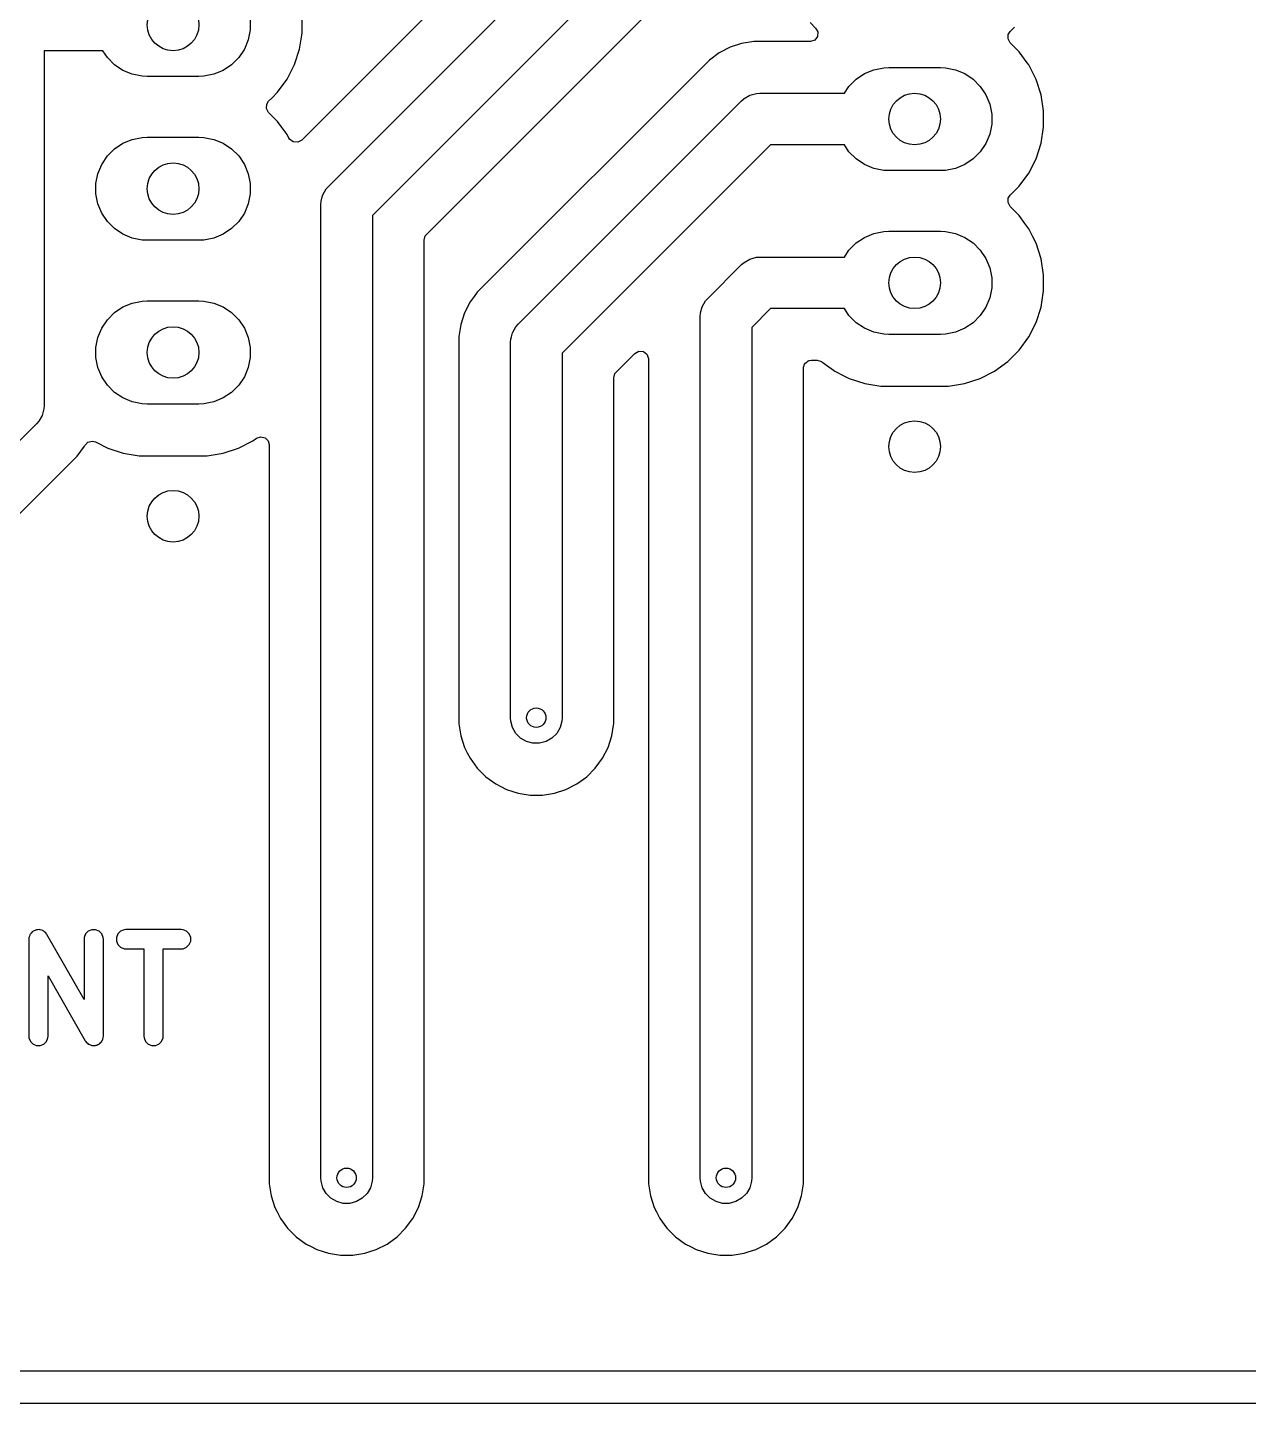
# Model space of a CAD drawing. Extents: x 44.5 to 133, y -119 to -55.5.
# Drawn here: x 88.74 to 107.68, y -119 to -97.66 of the extents above; entities that cross this region are included whole.
import ezdxf

# ---------------------------------------------------------------- set-up
doc = ezdxf.new("R2010")
doc.units = 0
doc.layers.add('BLACK', color=7, linetype='CONTINUOUS')

msp = doc.modelspace()

# ---------------------------------------------------------------- linework, layer by layer
at = {"layer": 'BLACK', "linetype": 'CONTINUOUS'}
for p, q in [((99.316223, -93.084312), (92.994362, -99.406173)), ((93.407957, -100.124657), (99.815457, -93.717158)), ((100.263985, -94.4), (94.0908, -100.573185)), ((94.927619, -100.868445), (100.559245, -95.236819)), ((93.0005, -97.745962), (93.0005, -97.494038)), ((92.196148, -97.698414), (92.165552, -97.852228)), ((92.196148, -97.541586), (92.196148, -97.698414)), ((100.879205, -97.582654), (100.96437, -97.667819)), ((100.96437, -97.667819), (100.997855, -97.729142)), ((100.997855, -97.729142), (100.992871, -97.798834)), ((103.952629, -97.766666), (103.98113, -97.722319)), ((103.98113, -97.722319), (104.050755, -97.652694)), ((92.165552, -97.852228), (92.105537, -97.997117)), ((92.96109, -97.994785), (93.0005, -97.745962)), ((99.817185, -97.909059), (99.637465, -97.967454)), ((100.003813, -97.8795), (99.817185, -97.909059)), ((100.876689, -97.8795), (100.003813, -97.8795)), ((100.885535, -97.879184), (100.876689, -97.8795)), ((100.950999, -97.854767), (100.885535, -97.879184)), ((100.992871, -97.798834), (100.950999, -97.854767)), ((103.947645, -97.836358), (103.952629, -97.766666)), ((103.98113, -97.897681), (103.947645, -97.836358)), ((104.120794, -98.037345), (103.98113, -97.897681)), ((89.909753, -98.02), (88.9983, -98.02)), ((88.9983, -98.02), (88.9983, -103.5242)), ((89.981592, -98.127515), (89.909753, -98.02)), ((90.092485, -98.238408), (89.981592, -98.127515)), ((92.018408, -98.127515), (91.907515, -98.238408)), ((92.105537, -97.997117), (92.018408, -98.127515)), ((92.883241, -98.234379), (92.96109, -97.994785)), ((99.4691, -98.05324), (99.316223, -98.164312)), ((99.637465, -97.967454), (99.4691, -98.05324)), ((104.120798, -98.03735), (104.120794, -98.037345)), ((104.2433, -98.205961), (104.120798, -98.03735)), ((90.222883, -98.325537), (90.092485, -98.238408)), ((90.367772, -98.385552), (90.222883, -98.325537)), ((91.777117, -98.325537), (91.632228, -98.385552)), ((91.907515, -98.238408), (91.777117, -98.325537)), ((92.76887, -98.458845), (92.883241, -98.234379)), ((99.316223, -98.164312), (95.71661, -101.763925)), ((101.592485, -98.461592), (101.722883, -98.374463)), ((101.722883, -98.374463), (101.867772, -98.314448)), ((101.867772, -98.314448), (102.021586, -98.283852)), ((102.021586, -98.283852), (102.1, -98.28)), ((102.1, -98.28), (102.9, -98.28)), ((102.9, -98.28), (102.978414, -98.283852)), ((102.978414, -98.283852), (103.132228, -98.314448)), ((103.132228, -98.314448), (103.277117, -98.374463)), ((103.277117, -98.374463), (103.407515, -98.461592)), ((104.26887, -98.241155), (104.2433, -98.205961)), ((104.341747, -98.384184), (104.26887, -98.241155)), ((90.521586, -98.416148), (90.367772, -98.385552)), ((90.6, -98.42), (90.521586, -98.416148)), ((91.4, -98.42), (90.6, -98.42)), ((91.478414, -98.416148), (91.4, -98.42)), ((91.632228, -98.385552), (91.478414, -98.416148)), ((92.620793, -98.662656), (92.76887, -98.458845)), ((101.409753, -98.68), (101.481592, -98.572485)), ((101.481592, -98.572485), (101.592485, -98.461592)), ((103.407515, -98.461592), (103.518408, -98.572485)), ((103.518408, -98.572485), (103.605537, -98.702883)), ((104.383239, -98.465616), (104.341747, -98.384184)), ((104.383239, -98.465618), (104.383239, -98.465616)), ((104.383241, -98.465621), (104.383239, -98.465618)), ((104.46109, -98.705215), (104.383241, -98.465621)), ((92.452629, -98.846666), (92.48113, -98.802319)), ((92.48113, -98.802319), (92.529877, -98.753572)), ((92.529877, -98.753572), (92.620793, -98.662656)), ((96.349457, -102.263157), (99.815457, -98.797157)), ((99.815457, -98.797157), (99.854795, -98.762659)), ((99.854795, -98.762659), (99.945226, -98.710448)), ((99.945226, -98.710448), (100.04609, -98.683422)), ((100.04609, -98.683422), (100.0983, -98.68)), ((100.0983, -98.68), (101.409753, -98.68)), ((103.605537, -98.702883), (103.665552, -98.847772)), ((104.5005, -98.954038), (104.46109, -98.705215)), ((92.447645, -98.916358), (92.452629, -98.846666)), ((92.48113, -98.977681), (92.447645, -98.916358)), ((92.620794, -99.117345), (92.48113, -98.977681)), ((103.665552, -98.847772), (103.696148, -99.001586)), ((103.696148, -99.001586), (103.696148, -99.158414)), ((104.5005, -99.205962), (104.5005, -98.954038)), ((92.620798, -99.11735), (92.620794, -99.117345)), ((92.677377, -99.195225), (92.620798, -99.11735)), ((92.76887, -99.321155), (92.677377, -99.195225)), ((103.696148, -99.158414), (103.665552, -99.312228)), ((104.46109, -99.454785), (104.5005, -99.205962)), ((90.222883, -99.454463), (90.367772, -99.394448)), ((90.367772, -99.394448), (90.521586, -99.363852)), ((90.521586, -99.363852), (90.6, -99.36)), ((90.6, -99.36), (91.4, -99.36)), ((91.4, -99.36), (91.478414, -99.363852)), ((91.478414, -99.363852), (91.632228, -99.394448)), ((91.632228, -99.394448), (91.777117, -99.454463)), ((92.796199, -99.374792), (92.76887, -99.321155)), ((92.807414, -99.392802), (92.796199, -99.374792)), ((92.863347, -99.434674), (92.807414, -99.392802)), ((92.933039, -99.439658), (92.863347, -99.434674)), ((92.994362, -99.406173), (92.933039, -99.439658)), ((103.665552, -99.312228), (103.605537, -99.457117)), ((89.894463, -99.782883), (89.981592, -99.652485)), ((89.981592, -99.652485), (90.092485, -99.541592)), ((90.092485, -99.541592), (90.222883, -99.454463)), ((91.777117, -99.454463), (91.907515, -99.541592)), ((91.907515, -99.541592), (92.018408, -99.652485)), ((92.018408, -99.652485), (92.105537, -99.782883)), ((100.263986, -99.48), (97.0323, -102.711686)), ((101.409753, -99.48), (100.263986, -99.48)), ((101.481592, -99.587515), (101.409753, -99.48)), ((101.592485, -99.698408), (101.481592, -99.587515)), ((103.518408, -99.587515), (103.407515, -99.698408)), ((103.605537, -99.457117), (103.518408, -99.587515)), ((104.383241, -99.694379), (104.46109, -99.454785)), ((89.834448, -99.927772), (89.894463, -99.782883)), ((92.105537, -99.782883), (92.165552, -99.927772)), ((101.722883, -99.785537), (101.592485, -99.698408)), ((101.867772, -99.845552), (101.722883, -99.785537)), ((102.021586, -99.876148), (101.867772, -99.845552)), ((103.132228, -99.845552), (102.978414, -99.876148)), ((103.277117, -99.785537), (103.132228, -99.845552)), ((103.407515, -99.698408), (103.277117, -99.785537)), ((104.26887, -99.918845), (104.383241, -99.694379)), ((89.803852, -100.081586), (89.834448, -99.927772)), ((89.803852, -100.238414), (89.803852, -100.081586)), ((92.165552, -99.927772), (92.196148, -100.081586)), ((92.196148, -100.081586), (92.196148, -100.238414)), ((102.1, -99.88), (102.021586, -99.876148)), ((102.9, -99.88), (102.1, -99.88)), ((102.978414, -99.876148), (102.9, -99.88)), ((104.120793, -100.122656), (104.26887, -99.918845)), ((89.834448, -100.392228), (89.803852, -100.238414)), ((92.196148, -100.238414), (92.165552, -100.392228)), ((93.294222, -100.35529), (93.312798, -100.285962)), ((93.312798, -100.285962), (93.321248, -100.254426)), ((93.321248, -100.254426), (93.373459, -100.163995)), ((93.373459, -100.163995), (93.407957, -100.124657)), ((103.952629, -100.306666), (103.98113, -100.262319)), ((103.98113, -100.262319), (103.998235, -100.245214)), ((103.998235, -100.245214), (104.120793, -100.122656)), ((89.894463, -100.537117), (89.834448, -100.392228)), ((92.165552, -100.392228), (92.105537, -100.537117)), ((93.2908, -100.4075), (93.294222, -100.35529)), ((93.2908, -115.5), (93.2908, -100.4075)), ((103.947645, -100.376358), (103.952629, -100.306666)), ((103.98113, -100.437681), (103.947645, -100.376358)), ((104.120794, -100.577345), (103.98113, -100.437681)), ((89.981592, -100.667515), (89.894463, -100.537117)), ((90.092485, -100.778408), (89.981592, -100.667515)), ((92.018408, -100.667515), (91.907515, -100.778408)), ((92.105537, -100.537117), (92.018408, -100.667515)), ((94.0908, -100.573185), (94.0908, -115.5)), ((104.120798, -100.57735), (104.120794, -100.577345)), ((104.208138, -100.697564), (104.120798, -100.57735)), ((104.26887, -100.781155), (104.208138, -100.697564)), ((90.222883, -100.865537), (90.092485, -100.778408)), ((90.367772, -100.925552), (90.222883, -100.865537)), ((90.521586, -100.956148), (90.367772, -100.925552)), ((91.632228, -100.925552), (91.478414, -100.956148)), ((91.777117, -100.865537), (91.632228, -100.925552)), ((91.907515, -100.778408), (91.777117, -100.865537)), ((94.8913, -100.956126), (94.910985, -100.889087)), ((94.910985, -100.889087), (94.927619, -100.868445)), ((101.592485, -101.001592), (101.722883, -100.914463)), ((101.722883, -100.914463), (101.867772, -100.854448)), ((101.867772, -100.854448), (102.021586, -100.823852)), ((102.021586, -100.823852), (102.1, -100.82)), ((102.1, -100.82), (102.9, -100.82)), ((102.9, -100.82), (102.978414, -100.823852)), ((102.978414, -100.823852), (103.132228, -100.854448)), ((103.132228, -100.854448), (103.277117, -100.914463)), ((103.277117, -100.914463), (103.407515, -101.001592)), ((104.331852, -100.904764), (104.26887, -100.781155)), ((104.383239, -101.005616), (104.331852, -100.904764)), ((90.6, -100.96), (90.521586, -100.956148)), ((91.4, -100.96), (90.6, -100.96)), ((91.478414, -100.956148), (91.4, -100.96)), ((94.8913, -115.594486), (94.8913, -100.956126)), ((101.409753, -101.22), (101.481592, -101.112485)), ((101.481592, -101.112485), (101.592485, -101.001592)), ((103.407515, -101.001592), (103.518408, -101.112485)), ((103.518408, -101.112485), (103.605537, -101.242883)), ((104.383239, -101.005618), (104.383239, -101.005616)), ((104.383241, -101.005621), (104.383239, -101.005618)), ((104.46109, -101.245215), (104.383241, -101.005621)), ((99.290957, -101.861657), (99.815457, -101.337157)), ((99.815457, -101.337157), (99.854795, -101.302659)), ((99.854795, -101.302659), (99.945226, -101.250448)), ((99.945226, -101.250448), (100.04609, -101.223422)), ((100.04609, -101.223422), (100.0983, -101.22)), ((100.0983, -101.22), (101.409753, -101.22)), ((103.605537, -101.242883), (103.665552, -101.387772)), ((104.5005, -101.494038), (104.46109, -101.245215)), ((103.665552, -101.387772), (103.696148, -101.541586)), ((103.696148, -101.541586), (103.696148, -101.698414)), ((104.5005, -101.745962), (104.5005, -101.494038)), ((95.71661, -101.763925), (95.667923, -101.830939)), ((103.696148, -101.698414), (103.665552, -101.852228)), ((104.46109, -101.994785), (104.5005, -101.745962)), ((90.092485, -102.081592), (90.222883, -101.994463)), ((90.222883, -101.994463), (90.367772, -101.934448)), ((90.367772, -101.934448), (90.521586, -101.903852)), ((90.521586, -101.903852), (90.6, -101.9)), ((90.6, -101.9), (91.4, -101.9)), ((91.4, -101.9), (91.478414, -101.903852)), ((91.478414, -101.903852), (91.632228, -101.934448)), ((91.632228, -101.934448), (91.777117, -101.994463)), ((91.777117, -101.994463), (91.907515, -102.081592)), ((95.60554, -101.9168), (95.519754, -102.085163)), ((95.667922, -101.83094), (95.60554, -101.9168)), ((95.667923, -101.830939), (95.667922, -101.83094)), ((99.179132, -102.085163), (99.204248, -101.991426)), ((99.204248, -101.991426), (99.256459, -101.900995)), ((99.256459, -101.900995), (99.290957, -101.861657)), ((103.605537, -101.997117), (103.518408, -102.127515)), ((103.665552, -101.852228), (103.605537, -101.997117)), ((104.383241, -102.234379), (104.46109, -101.994785)), ((89.894463, -102.322883), (89.981592, -102.192485)), ((89.981592, -102.192485), (90.092485, -102.081592)), ((91.907515, -102.081592), (92.018408, -102.192485)), ((92.018408, -102.192485), (92.105537, -102.322883)), ((95.519754, -102.085163), (95.461359, -102.264881)), ((99.1738, -102.1445), (99.177222, -102.09229)), ((99.1738, -115.5), (99.1738, -102.1445)), ((99.177222, -102.09229), (99.179132, -102.085163)), ((100.263986, -102.02), (99.9738, -102.310186)), ((101.409753, -102.02), (100.263986, -102.02)), ((101.481592, -102.127515), (101.409753, -102.02)), ((101.592485, -102.238408), (101.481592, -102.127515)), ((103.518408, -102.127515), (103.407515, -102.238408)), ((89.834448, -102.467772), (89.894463, -102.322883)), ((92.105537, -102.322883), (92.165552, -102.467772)), ((95.461359, -102.264881), (95.4318, -102.451513)), ((96.245715, -102.456495), (96.262748, -102.392926)), ((96.262748, -102.392926), (96.314959, -102.302495)), ((96.314959, -102.302495), (96.349457, -102.263157)), ((99.9738, -102.310186), (99.9738, -115.5)), ((101.722883, -102.325537), (101.592485, -102.238408)), ((101.867772, -102.385552), (101.722883, -102.325537)), ((102.021586, -102.416148), (101.867772, -102.385552)), ((102.1, -102.42), (102.021586, -102.416148)), ((102.9, -102.42), (102.1, -102.42)), ((102.978414, -102.416148), (102.9, -102.42)), ((103.132228, -102.385552), (102.978414, -102.416148)), ((103.277117, -102.325537), (103.132228, -102.385552)), ((103.407515, -102.238408), (103.277117, -102.325537)), ((104.26887, -102.458845), (104.383241, -102.234379)), ((89.803852, -102.621586), (89.834448, -102.467772)), ((89.803852, -102.778414), (89.803852, -102.621586)), ((92.165552, -102.467772), (92.196148, -102.621586)), ((92.196148, -102.621586), (92.196148, -102.778414)), ((95.4318, -102.451513), (95.4318, -108.458286)), ((96.2323, -102.546), (96.235722, -102.49379)), ((96.2323, -108.3638), (96.2323, -102.546)), ((96.235722, -102.49379), (96.245715, -102.456495)), ((104.120793, -102.662656), (104.26887, -102.458845)), ((89.834448, -102.932228), (89.803852, -102.778414)), ((92.196148, -102.778414), (92.165552, -102.932228)), ((97.0323, -102.711686), (97.0323, -108.3638)), ((97.869119, -103.006945), (98.161619, -102.714445)), ((98.161619, -102.714445), (98.222942, -102.68096)), ((98.222942, -102.68096), (98.292634, -102.685944)), ((98.292634, -102.685944), (98.348567, -102.727816)), ((98.348567, -102.727816), (98.372984, -102.79328)), ((98.372984, -102.79328), (98.3733, -102.802126)), ((98.3733, -102.802126), (98.3733, -115.594486)), ((100.804587, -102.863297), (100.826821, -102.849007)), ((100.826821, -102.849007), (100.846789, -102.831706)), ((100.846789, -102.831706), (100.857303, -102.829418)), ((100.857303, -102.829418), (100.863365, -102.825523)), ((100.863365, -102.825523), (100.8983, -102.8205)), ((100.8983, -102.8205), (100.989122, -102.8205)), ((100.989122, -102.8205), (101.056161, -102.840185)), ((101.056161, -102.840185), (101.062007, -102.844182)), ((101.062007, -102.844182), (101.242855, -102.975574)), ((103.738845, -102.98887), (103.942656, -102.840793)), ((103.942656, -102.840793), (104.120793, -102.662656)), ((89.894463, -103.077117), (89.834448, -102.932228)), ((92.165552, -102.932228), (92.105537, -103.077117)), ((97.8328, -103.094626), (97.852485, -103.027587)), ((97.852485, -103.027587), (97.869119, -103.006945)), ((100.7743, -102.9445), (100.77685, -102.935814)), ((100.7743, -115.594486), (100.7743, -102.9445)), ((100.775562, -102.926853), (100.78654, -102.902812)), ((100.77685, -102.935814), (100.775562, -102.926853)), ((100.78654, -102.902812), (100.793985, -102.877461)), ((100.793985, -102.877461), (100.800825, -102.871533)), ((100.800825, -102.871533), (100.804587, -102.863297)), ((101.242855, -102.975574), (101.261155, -102.98887)), ((101.261155, -102.98887), (101.404184, -103.061747)), ((101.404184, -103.061747), (101.485616, -103.103239)), ((103.514379, -103.103241), (103.738845, -102.98887)), ((89.981592, -103.207515), (89.894463, -103.077117)), ((90.092485, -103.318408), (89.981592, -103.207515)), ((92.018408, -103.207515), (91.907515, -103.318408)), ((92.105537, -103.077117), (92.018408, -103.207515)), ((97.8328, -108.458286), (97.8328, -103.094626)), ((101.485616, -103.103239), (101.485618, -103.103239)), ((101.485618, -103.103239), (101.485621, -103.103241)), ((101.485621, -103.103241), (101.725215, -103.18109)), ((101.725215, -103.18109), (101.974038, -103.2205)), ((101.974038, -103.2205), (101.974039, -103.2205)), ((101.974039, -103.2205), (103.025961, -103.2205)), ((103.025961, -103.2205), (103.025962, -103.2205)), ((103.025962, -103.2205), (103.274785, -103.18109)), ((103.274785, -103.18109), (103.514379, -103.103241)), ((90.222883, -103.405537), (90.092485, -103.318408)), ((90.367772, -103.465552), (90.222883, -103.405537)), ((90.521586, -103.496148), (90.367772, -103.465552)), ((90.6, -103.5), (90.521586, -103.496148)), ((91.478414, -103.496148), (91.4, -103.5)), ((91.632228, -103.465552), (91.478414, -103.496148)), ((91.777117, -103.405537), (91.632228, -103.465552)), ((91.907515, -103.318408), (91.777117, -103.405537)), ((88.967852, -103.677274), (88.915641, -103.767705)), ((88.994878, -103.57641), (88.967852, -103.677274)), ((88.9983, -103.5242), (88.994878, -103.57641)), ((91.4, -103.5), (90.6, -103.5)), ((88.881143, -103.807043), (85.149143, -107.539043)), ((88.915641, -103.767705), (88.881143, -103.807043)), ((89.631007, -104.141726), (89.678979, -104.090931)), ((89.678979, -104.090931), (89.746799, -104.074134)), ((89.746799, -104.074134), (89.797787, -104.087535)), ((89.797787, -104.087535), (89.985616, -104.183239)), ((92.014379, -104.183241), (92.238845, -104.06887)), ((92.238845, -104.06887), (92.293415, -104.029222)), ((92.293415, -104.029222), (92.359221, -104.005743)), ((92.359221, -104.005743), (92.427275, -104.021568)), ((92.427275, -104.021568), (92.47597, -104.071674)), ((92.47597, -104.071674), (92.4903, -104.129541)), ((92.4903, -104.129541), (92.4903, -115.594486)), ((85.648374, -108.17189), (89.51399, -104.306274)), ((89.51399, -104.306274), (89.62506, -104.153399)), ((89.62506, -104.153399), (89.631007, -104.141726)), ((89.985616, -104.183239), (89.985618, -104.183239)), ((89.985618, -104.183239), (89.985621, -104.183241)), ((89.985621, -104.183241), (90.225215, -104.26109)), ((90.225215, -104.26109), (90.474038, -104.3005)), ((90.474038, -104.3005), (90.474039, -104.3005)), ((90.474039, -104.3005), (91.525961, -104.3005)), ((91.525961, -104.3005), (91.525962, -104.3005)), ((91.525962, -104.3005), (91.774785, -104.26109)), ((91.774785, -104.26109), (92.014379, -104.183241)), ((96.235722, -108.41601), (96.2323, -108.3638)), ((97.0323, -108.3638), (97.028878, -108.41601)), ((95.4318, -108.458286), (95.461359, -108.644918)), ((96.262748, -108.516873), (96.235722, -108.41601)), ((96.314959, -108.607305), (96.262748, -108.516873)), ((96.388795, -108.681141), (96.314959, -108.607305)), ((96.949641, -108.607305), (96.875805, -108.681141)), ((97.001852, -108.516873), (96.949641, -108.607305)), ((97.028878, -108.41601), (97.001852, -108.516873)), ((97.80324, -108.644918), (97.829008, -108.482226)), ((97.829008, -108.482226), (97.8328, -108.458286)), ((95.461359, -108.644918), (95.519754, -108.824636)), ((95.519754, -108.824636), (95.562842, -108.9092)), ((96.479227, -108.733352), (96.388795, -108.681141)), ((96.58009, -108.760378), (96.479227, -108.733352)), ((96.68451, -108.760378), (96.58009, -108.760378)), ((96.785373, -108.733352), (96.68451, -108.760378)), ((96.875805, -108.681141), (96.785373, -108.733352)), ((97.65906, -108.992999), (97.744847, -108.824632)), ((97.744847, -108.824632), (97.80324, -108.644918)), ((95.562842, -108.9092), (95.60554, -108.992999)), ((95.60554, -108.992999), (95.71661, -109.145873)), ((97.54799, -109.145873), (97.65906, -108.992999)), ((95.71661, -109.145873), (95.850227, -109.27949)), ((97.414373, -109.27949), (97.54799, -109.145873)), ((95.850227, -109.27949), (96.003101, -109.39056)), ((96.003101, -109.39056), (96.082647, -109.43109)), ((96.082647, -109.43109), (96.171463, -109.476345)), ((97.093132, -109.476347), (97.261499, -109.39056)), ((97.261499, -109.39056), (97.414373, -109.27949)), ((96.171463, -109.476345), (96.171465, -109.476345)), ((96.171465, -109.476345), (96.171468, -109.476347)), ((96.171468, -109.476347), (96.267797, -109.507646)), ((96.267797, -109.507646), (96.351181, -109.53474)), ((96.351181, -109.53474), (96.537814, -109.5643)), ((96.537814, -109.5643), (96.537819, -109.5643)), ((96.537819, -109.5643), (96.726786, -109.5643)), ((96.726786, -109.5643), (96.913418, -109.53474)), ((96.913418, -109.53474), (97.093132, -109.476347)), ((88.762394, -111.793302), (88.761653, -111.800828)), ((88.761653, -111.800828), (88.761653, -113.300828)), ((88.763061, -111.78653), (88.762019, -111.790351)), ((88.762019, -111.790351), (88.762394, -111.793302)), ((88.764535, -111.771564), (88.763061, -111.78653)), ((88.77217, -111.753131), (88.764535, -111.771564)), ((88.777419, -111.733887), (88.77217, -111.753131)), ((88.783273, -111.726327), (88.777419, -111.733887)), ((88.786933, -111.717492), (88.783273, -111.726327)), ((88.80104, -111.703384), (88.786933, -111.717492)), ((88.813254, -111.687613), (88.80104, -111.703384)), ((88.821556, -111.682868), (88.813254, -111.687613)), ((88.828317, -111.676108), (88.821556, -111.682868)), ((88.846747, -111.668473), (88.828317, -111.676108)), ((88.86407, -111.658575), (88.846747, -111.668473)), ((88.873555, -111.657369), (88.86407, -111.658575)), ((88.882389, -111.65371), (88.873555, -111.657369)), ((88.902339, -111.65371), (88.882389, -111.65371)), ((88.92213, -111.651194), (88.902339, -111.65371)), ((88.931355, -111.65371), (88.92213, -111.651194)), ((88.940917, -111.65371), (88.931355, -111.65371)), ((88.959349, -111.661345), (88.940917, -111.65371)), ((88.978594, -111.666594), (88.959349, -111.661345)), ((88.986153, -111.672448), (88.978594, -111.666594)), ((88.994989, -111.676108), (88.986153, -111.672448)), ((89.009096, -111.690215), (88.994989, -111.676108)), ((89.024868, -111.702429), (89.009096, -111.690215)), ((89.033573, -111.714692), (89.024868, -111.702429)), ((89.036373, -111.717492), (89.033573, -111.714692)), ((89.037511, -111.720239), (89.036373, -111.717492)), ((89.041889, -111.726407), (89.037511, -111.720239)), ((89.618796, -112.735992), (89.041889, -111.726407)), ((89.621678, -111.771564), (89.618796, -111.800828)), ((89.618796, -111.800828), (89.618796, -112.735992)), ((89.644076, -111.717492), (89.621678, -111.771564)), ((89.68546, -111.676108), (89.644076, -111.717492)), ((89.739532, -111.65371), (89.68546, -111.676108)), ((89.79806, -111.65371), (89.739532, -111.65371)), ((89.852132, -111.676108), (89.79806, -111.65371)), ((89.893516, -111.717492), (89.852132, -111.676108)), ((89.915914, -111.771564), (89.893516, -111.717492)), ((89.918796, -111.800828), (89.915914, -111.771564)), ((89.918796, -113.300828), (89.918796, -111.800828)), ((90.144077, -111.717492), (90.121679, -111.771564)), ((90.121679, -111.771564), (90.121679, -111.830092)), ((90.185461, -111.676108), (90.144077, -111.717492)), ((90.239533, -111.65371), (90.185461, -111.676108)), ((90.268797, -111.650828), (90.239533, -111.65371)), ((91.12594, -111.650828), (90.268797, -111.650828)), ((91.155204, -111.65371), (91.12594, -111.650828)), ((91.209276, -111.676108), (91.155204, -111.65371)), ((91.25066, -111.717492), (91.209276, -111.676108)), ((91.273058, -111.771564), (91.25066, -111.717492)), ((91.273058, -111.830092), (91.273058, -111.771564)), ((90.121679, -111.830092), (90.144077, -111.884164)), ((90.144077, -111.884164), (90.185461, -111.925548)), ((90.185461, -111.925548), (90.239533, -111.947946)), ((90.239533, -111.947946), (90.268797, -111.950828)), ((90.268797, -111.950828), (90.547368, -111.950828)), ((90.547368, -111.950828), (90.547368, -113.300828)), ((90.847368, -113.300828), (90.847368, -111.950828)), ((90.847368, -111.950828), (91.12594, -111.950828)), ((91.12594, -111.950828), (91.155204, -111.947946)), ((91.155204, -111.947946), (91.209276, -111.925548)), ((91.209276, -111.925548), (91.25066, -111.884164)), ((91.25066, -111.884164), (91.273058, -111.830092)), ((89.061653, -113.300828), (89.061653, -112.365661)), ((89.061653, -112.365661), (89.63856, -113.375249)), ((88.761653, -113.300828), (88.764535, -113.330092)), ((89.058771, -113.330092), (89.061653, -113.300828)), ((89.917387, -113.315127), (89.91843, -113.311306)), ((89.918054, -113.308354), (89.918796, -113.300828)), ((89.91843, -113.311306), (89.918054, -113.308354)), ((90.547368, -113.300828), (90.55025, -113.330092)), ((90.844486, -113.330092), (90.847368, -113.300828)), ((88.764535, -113.330092), (88.786933, -113.384164)), ((88.786933, -113.384164), (88.828317, -113.425548)), ((88.828317, -113.425548), (88.882389, -113.447946)), ((88.882389, -113.447946), (88.940917, -113.447946)), ((88.940917, -113.447946), (88.994989, -113.425548)), ((88.994989, -113.425548), (89.036373, -113.384164)), ((89.036373, -113.384164), (89.058771, -113.330092)), ((89.63856, -113.375249), (89.642937, -113.381416)), ((89.642937, -113.381416), (89.644076, -113.384164)), ((89.644076, -113.384164), (89.646875, -113.386963)), ((89.646875, -113.386963), (89.655581, -113.399227)), ((89.655581, -113.399227), (89.671354, -113.411442)), ((89.671354, -113.411442), (89.68546, -113.425548)), ((89.68546, -113.425548), (89.694293, -113.429206)), ((89.694293, -113.429206), (89.701855, -113.435063)), ((89.701855, -113.435063), (89.721103, -113.440312)), ((89.721103, -113.440312), (89.739532, -113.447946)), ((89.739532, -113.447946), (89.749094, -113.447946)), ((89.749094, -113.447946), (89.758319, -113.450462)), ((89.758319, -113.450462), (89.77811, -113.447946)), ((89.77811, -113.447946), (89.79806, -113.447946)), ((89.79806, -113.447946), (89.806893, -113.444286)), ((89.806893, -113.444286), (89.816379, -113.443081)), ((89.816379, -113.443081), (89.833701, -113.433182)), ((89.833701, -113.433182), (89.852132, -113.425548)), ((89.852132, -113.425548), (89.858892, -113.418787)), ((89.858892, -113.418787), (89.867195, -113.414043)), ((89.867195, -113.414043), (89.879408, -113.398271)), ((89.879408, -113.398271), (89.893516, -113.384164)), ((89.893516, -113.384164), (89.897175, -113.375328)), ((89.897175, -113.375328), (89.90303, -113.367769)), ((89.90303, -113.367769), (89.908278, -113.348524)), ((89.908278, -113.348524), (89.915914, -113.330092)), ((89.915914, -113.330092), (89.917387, -113.315127)), ((90.55025, -113.330092), (90.572648, -113.384164)), ((90.572648, -113.384164), (90.614032, -113.425548)), ((90.614032, -113.425548), (90.668104, -113.447946)), ((90.668104, -113.447946), (90.726632, -113.447946)), ((90.726632, -113.447946), (90.780704, -113.425548)), ((90.780704, -113.425548), (90.822088, -113.384164)), ((90.822088, -113.384164), (90.844486, -113.330092)), ((92.4903, -115.594486), (92.519859, -115.781118)), ((93.294222, -115.55221), (93.2908, -115.5)), ((93.321248, -115.653073), (93.294222, -115.55221)), ((93.373459, -115.743505), (93.321248, -115.653073)), ((94.060352, -115.653073), (94.008141, -115.743505)), ((94.087378, -115.55221), (94.060352, -115.653073)), ((94.0908, -115.5), (94.087378, -115.55221)), ((94.86174, -115.781118), (94.8913, -115.594486)), ((98.3733, -115.594486), (98.402859, -115.781118)), ((99.177222, -115.55221), (99.1738, -115.5)), ((99.204248, -115.653073), (99.177222, -115.55221)), ((99.256459, -115.743505), (99.204248, -115.653073)), ((99.943352, -115.653073), (99.891141, -115.743505)), ((99.970378, -115.55221), (99.943352, -115.653073)), ((99.9738, -115.5), (99.970378, -115.55221)), ((100.74474, -115.781118), (100.7743, -115.594486)), ((92.519859, -115.781118), (92.578254, -115.960836)), ((93.447295, -115.817341), (93.373459, -115.743505)), ((93.537727, -115.869552), (93.447295, -115.817341)), ((93.63859, -115.896578), (93.537727, -115.869552)), ((93.843873, -115.869552), (93.74301, -115.896578)), ((93.934305, -115.817341), (93.843873, -115.869552)), ((94.008141, -115.743505), (93.934305, -115.817341)), ((94.803347, -115.960832), (94.86174, -115.781118)), ((98.402859, -115.781118), (98.461254, -115.960836)), ((99.330295, -115.817341), (99.256459, -115.743505)), ((99.420727, -115.869552), (99.330295, -115.817341)), ((99.52159, -115.896578), (99.420727, -115.869552)), ((99.726873, -115.869552), (99.62601, -115.896578)), ((99.817305, -115.817341), (99.726873, -115.869552)), ((99.891141, -115.743505), (99.817305, -115.817341)), ((100.686347, -115.960832), (100.74474, -115.781118)), ((92.578254, -115.960836), (92.613116, -116.029255)), ((92.613116, -116.029255), (92.66404, -116.129199)), ((93.74301, -115.896578), (93.63859, -115.896578)), ((94.71756, -116.129199), (94.803347, -115.960832)), ((98.461254, -115.960836), (98.496116, -116.029255)), ((98.496116, -116.029255), (98.54704, -116.129199)), ((99.62601, -115.896578), (99.52159, -115.896578)), ((100.60056, -116.129199), (100.686347, -115.960832)), ((92.66404, -116.129199), (92.77511, -116.282073)), ((92.77511, -116.282073), (92.908727, -116.41569)), ((94.472873, -116.41569), (94.60649, -116.282073)), ((94.60649, -116.282073), (94.71756, -116.129199)), ((98.54704, -116.129199), (98.65811, -116.282073)), ((98.65811, -116.282073), (98.791727, -116.41569)), ((100.355873, -116.41569), (100.48949, -116.282073)), ((100.48949, -116.282073), (100.60056, -116.129199)), ((92.908727, -116.41569), (93.061601, -116.52676)), ((94.319999, -116.52676), (94.472873, -116.41569)), ((98.791727, -116.41569), (98.944601, -116.52676)), ((100.202999, -116.52676), (100.355873, -116.41569)), ((93.061601, -116.52676), (93.141147, -116.56729)), ((93.141147, -116.56729), (93.229963, -116.612545)), ((93.229963, -116.612545), (93.229965, -116.612545)), ((93.229965, -116.612545), (93.229968, -116.612547)), ((93.229968, -116.612547), (93.326297, -116.643846)), ((93.326297, -116.643846), (93.409681, -116.67094)), ((93.409681, -116.67094), (93.596314, -116.7005)), ((93.596314, -116.7005), (93.596319, -116.7005)), ((93.596319, -116.7005), (93.785286, -116.7005)), ((93.785286, -116.7005), (93.971918, -116.67094)), ((93.971918, -116.67094), (94.034825, -116.6505)), ((94.034825, -116.6505), (94.151632, -116.612547)), ((94.151632, -116.612547), (94.319999, -116.52676)), ((98.944601, -116.52676), (99.024147, -116.56729)), ((99.024147, -116.56729), (99.112963, -116.612545)), ((99.112963, -116.612545), (99.112965, -116.612545)), ((99.112965, -116.612545), (99.112968, -116.612547)), ((99.112968, -116.612547), (99.209297, -116.643846)), ((99.209297, -116.643846), (99.292681, -116.67094)), ((99.292681, -116.67094), (99.479314, -116.7005)), ((99.479314, -116.7005), (99.479319, -116.7005)), ((99.479319, -116.7005), (99.668286, -116.7005)), ((99.668286, -116.7005), (99.854918, -116.67094)), ((99.854918, -116.67094), (99.917825, -116.6505)), ((99.917825, -116.6505), (100.034632, -116.612547)), ((100.034632, -116.612547), (100.202999, -116.52676)), ((132.3755, -118.4995), (65.273425, -118.4995)), ((133, -119), (44.5, -119))]:
    msp.add_line(p, q, dxfattribs=at)
at = {"layer": 'BLACK'}
for centre, radius in [((91, -97.62), 0.4), ((102.5, -99.08), 0.4), ((91, -100.16), 0.4), ((102.5, -101.62), 0.4), ((91, -102.7), 0.4), ((102.5, -104.16), 0.4), ((91, -105.24), 0.4), ((96.6323, -108.3638), 0.15), ((93.6908, -115.5), 0.15), ((99.5738, -115.5), 0.15)]:
    msp.add_circle(centre, radius, dxfattribs=at)
at = {"layer": 'WHITE'}
for centre, radius in [((91, -97.62), 0.4), ((102.5, -99.08), 0.4), ((91, -100.16), 0.4), ((102.5, -101.62), 0.4), ((91, -102.7), 0.4), ((102.5, -104.16), 0.4), ((91, -105.24), 0.4), ((96.6323, -108.3638), 0.15), ((93.6908, -115.5), 0.15), ((99.5738, -115.5), 0.15)]:
    msp.add_circle(centre, radius, dxfattribs=at)

doc.saveas('drawing.dxf')
